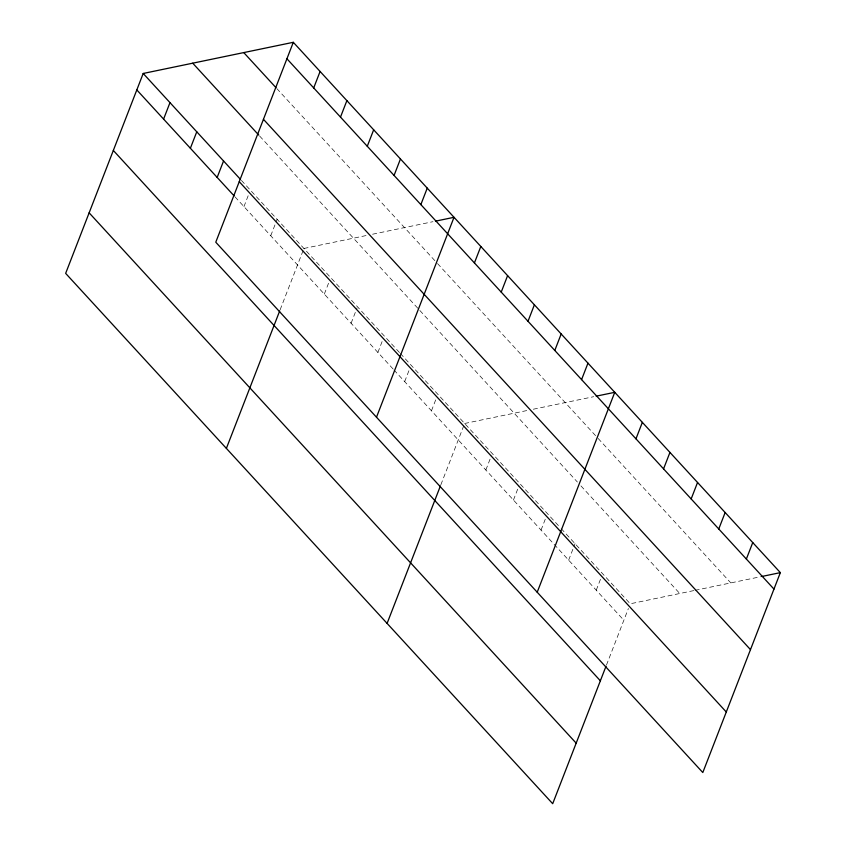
<?xml version="1.0" encoding="UTF-8"?>
<svg xmlns="http://www.w3.org/2000/svg" width="846" height="846" viewBox="0 0 846 846"><rect width="100%" height="100%" fill="white"/><g stroke="black" fill="none" stroke-linecap="round" stroke-linejoin="round"><path stroke-width="0.63" stroke-dasharray="4.23 3.17" d="M243.955 206.604L248.513 194.844M270.741 235.77L277.128 219.304M280.153 309.731L303.005 250.828M324.314 294.101L328.883 282.342M351.101 323.267L357.033 307.986M377.887 352.444L383.365 338.326M404.684 381.609L409.242 369.85M431.471 410.775L436.028 399.016M440.882 484.737L463.724 425.834M485.847 469.995L491.325 455.888M513.448 500.049L518.926 485.942M541.049 530.104L545.607 518.344M568.649 560.147L575.037 543.692M596.25 590.201L600.808 578.442M606.476 665.051L628.409 608.496M303.915 248.47L367.492 235.273M372.589 234.215L432.972 221.684M464.634 423.486L528.211 410.278M533.318 409.221L593.702 396.689M693.805 590.593L630.228 603.79L560.792 528.179M695.084 590.328L760.533 576.739M276.811 88.555L436.642 262.598M437.53 263.571L597.265 437.498M598.154 438.471L730.807 582.915M259.701 136.1L577.384 482.03M580.948 485.9L679.772 593.511M241.417 180.41L399.46 352.507M400.348 353.48L559.904 527.206M235.029 196.875L393.073 368.972M393.961 369.945L623.851 620.255"/><path stroke-width="1.27" d="M293.308 42.3L215.772 242.21L702.804 772.535L780.35 572.626L293.308 42.3L143.196 73.465L65.65 273.374L552.692 803.7L606 666.267M163.595 119.096L169.983 102.63M190.382 148.262L196.769 131.796M217.168 177.427L223.556 160.973M313.707 87.931L320.095 71.466M340.494 117.097L346.881 100.632M226.379 448.38L279.688 310.947M367.28 146.263L373.668 129.808M394.067 175.439L400.454 158.974M420.853 204.605L427.241 188.14M376.491 417.215L454.027 217.306L435.457 221.166M474.426 262.937L480.814 246.472M501.223 292.103L507.6 275.648M387.098 623.386L440.406 485.953M528.01 321.279L534.386 304.814M554.796 350.445L561.173 333.98M581.583 379.611L587.97 363.146M537.21 592.221L614.756 392.322L596.176 396.171M635.97 438.831L642.347 422.365M663.56 468.885L669.947 452.42M691.161 498.939L697.548 482.474M718.762 528.983L725.149 512.528M746.362 559.037L752.75 542.572M761.77 576.486L780.35 572.626M286.921 58.765L773.963 589.091M243.764 52.589L275.912 87.582M263.444 119.297L750.476 649.622M192.729 63.186L258.802 135.127M143.196 73.465L240.518 179.447M239.249 181.668L726.291 711.994M136.809 89.93L234.131 195.902M113.332 150.461L600.364 680.797M89.137 212.832L576.179 743.158"/></g></svg>
